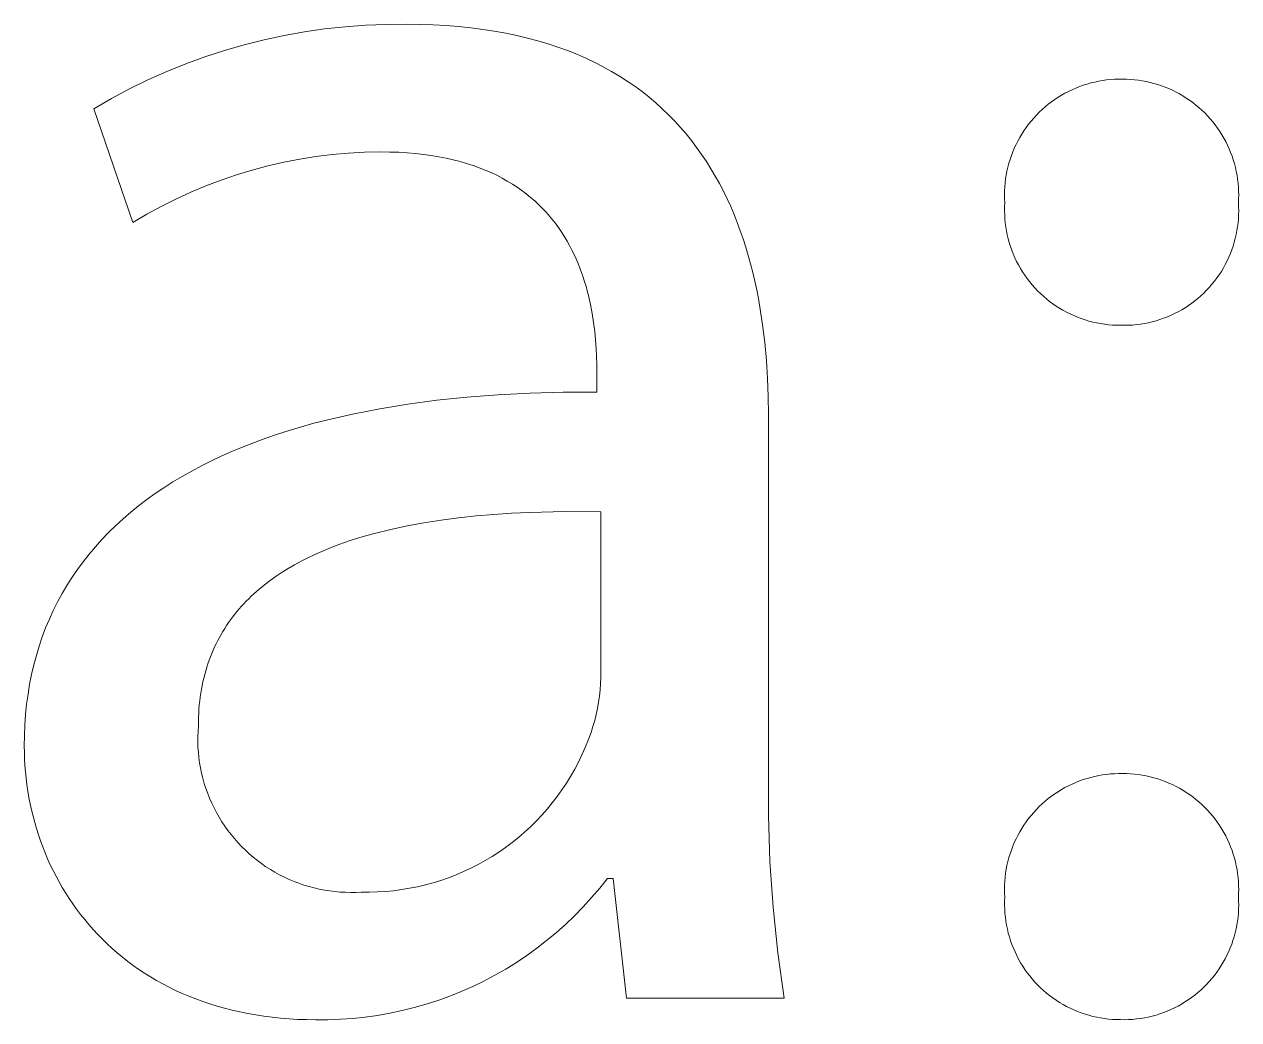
# Model space of a CAD drawing. Header units: millimetres. Extents: x 1102 to 5170, y 19 to 2862.
# Drawn here: x 4912.49 to 4937.63, y 305.07 to 325.67 of the extents above; entities that cross this region are included whole.
import ezdxf

# ---------------------------------------------------------------- set-up
doc = ezdxf.new("R2010")
doc.units = ezdxf.units.MM
doc.header["$MEASUREMENT"] = 0
doc.layers.add('Domyślny', color=7, linetype='Continuous', true_color=0x000000)

msp = doc.modelspace()

# ---------------------------------------------------------------- linework, layer by layer
at = {"layer": 'Domyślny', "color": 18, "lineweight": 15, "true_color": 0x000000}
for p, q in [((4918.287, 325.518), (4918.707, 325.578)), ((4918.707, 325.578), (4919.129, 325.624)), ((4919.129, 325.624), (4919.552, 325.655)), ((4919.552, 325.655), (4919.977, 325.672)), ((4919.977, 325.672), (4920.401, 325.674)), ((4920.401, 325.674), (4920.68, 325.671)), ((4920.68, 325.671), (4920.953, 325.662)), ((4920.953, 325.662), (4921.219, 325.647)), ((4921.219, 325.647), (4921.479, 325.627)), ((4921.479, 325.627), (4921.732, 325.601)), ((4921.732, 325.601), (4921.979, 325.569)), ((4921.979, 325.569), (4922.219, 325.532)), ((4917.042, 325.25), (4917.454, 325.354)), ((4917.454, 325.354), (4917.869, 325.443)), ((4917.869, 325.443), (4918.287, 325.518)), ((4922.219, 325.532), (4922.454, 325.49)), ((4922.454, 325.49), (4922.682, 325.442)), ((4922.682, 325.442), (4922.904, 325.389)), ((4922.904, 325.389), (4923.121, 325.332)), ((4923.121, 325.332), (4923.331, 325.269)), ((4916.23, 325.001), (4916.634, 325.133)), ((4916.634, 325.133), (4917.042, 325.25)), ((4923.331, 325.269), (4923.536, 325.201)), ((4923.536, 325.201), (4923.734, 325.129)), ((4923.734, 325.129), (4923.927, 325.052)), ((4923.927, 325.052), (4924.115, 324.97)), ((4915.438, 324.696), (4915.832, 324.855)), ((4915.832, 324.855), (4916.23, 325.001)), ((4924.115, 324.97), (4924.297, 324.884)), ((4924.297, 324.884), (4924.473, 324.794)), ((4924.473, 324.794), (4924.644, 324.7)), ((4915.05, 324.523), (4915.438, 324.696)), ((4924.644, 324.7), (4924.81, 324.601)), ((4924.81, 324.601), (4924.97, 324.498)), ((4934.893, 324.521), (4934.976, 324.529)), ((4934.976, 324.529), (4935.058, 324.535)), ((4935.058, 324.535), (4935.141, 324.538)), ((4935.141, 324.538), (4935.224, 324.537)), ((4935.224, 324.537), (4935.306, 324.536)), ((4935.306, 324.536), (4935.388, 324.532)), ((4935.388, 324.532), (4935.47, 324.526)), ((4914.294, 324.138), (4914.669, 324.337)), ((4914.669, 324.337), (4915.05, 324.523)), ((4924.97, 324.498), (4925.125, 324.391)), ((4925.125, 324.391), (4925.276, 324.28)), ((4925.276, 324.28), (4925.421, 324.166)), ((4934.03, 324.246), (4934.103, 324.285)), ((4934.103, 324.285), (4934.178, 324.32)), ((4934.178, 324.32), (4934.254, 324.354)), ((4934.254, 324.354), (4934.331, 324.384)), ((4934.331, 324.384), (4934.409, 324.412)), ((4934.409, 324.412), (4934.488, 324.437)), ((4934.488, 324.437), (4934.568, 324.46)), ((4934.568, 324.46), (4934.648, 324.479)), ((4934.648, 324.479), (4934.729, 324.496)), ((4934.729, 324.496), (4934.811, 324.51)), ((4934.811, 324.51), (4934.893, 324.521)), ((4935.47, 324.526), (4935.551, 324.516)), ((4935.551, 324.516), (4935.632, 324.504)), ((4935.632, 324.504), (4935.713, 324.489)), ((4935.713, 324.489), (4935.793, 324.471)), ((4935.793, 324.471), (4935.872, 324.45)), ((4935.872, 324.45), (4935.951, 324.427)), ((4935.951, 324.427), (4936.029, 324.401)), ((4936.029, 324.401), (4936.105, 324.373)), ((4936.105, 324.373), (4936.181, 324.342)), ((4936.181, 324.342), (4936.256, 324.308)), ((4936.256, 324.308), (4936.33, 324.271)), ((4913.926, 323.926), (4914.294, 324.138)), ((4925.421, 324.166), (4925.561, 324.048)), ((4925.561, 324.048), (4925.696, 323.926)), ((4933.685, 324.018), (4933.751, 324.068)), ((4933.751, 324.068), (4933.818, 324.116)), ((4933.818, 324.116), (4933.887, 324.162)), ((4933.887, 324.162), (4933.958, 324.205)), ((4933.958, 324.205), (4934.03, 324.246)), ((4936.33, 324.271), (4936.402, 324.233)), ((4936.402, 324.233), (4936.473, 324.191)), ((4936.473, 324.191), (4936.542, 324.148)), ((4936.542, 324.148), (4936.61, 324.102)), ((4936.61, 324.102), (4936.676, 324.053)), ((4936.676, 324.053), (4936.741, 324.003)), ((4914.739, 321.569), (4913.926, 323.926)), ((4925.696, 323.926), (4925.826, 323.801)), ((4925.826, 323.801), (4925.952, 323.672)), ((4933.384, 323.733), (4933.441, 323.794)), ((4933.441, 323.794), (4933.499, 323.853)), ((4933.499, 323.853), (4933.559, 323.91)), ((4933.559, 323.91), (4933.621, 323.965)), ((4933.621, 323.965), (4933.685, 324.018)), ((4936.741, 324.003), (4936.804, 323.95)), ((4936.804, 323.95), (4936.865, 323.895)), ((4936.865, 323.895), (4936.924, 323.838)), ((4936.924, 323.838), (4936.981, 323.78)), ((4936.981, 323.78), (4937.036, 323.719)), ((4925.952, 323.672), (4926.072, 323.54)), ((4926.072, 323.54), (4926.189, 323.405)), ((4933.182, 323.471), (4933.229, 323.539)), ((4933.229, 323.539), (4933.279, 323.606)), ((4933.279, 323.606), (4933.331, 323.671)), ((4933.331, 323.671), (4933.384, 323.733)), ((4937.036, 323.719), (4937.089, 323.656)), ((4937.089, 323.656), (4937.139, 323.592)), ((4937.139, 323.592), (4937.188, 323.526)), ((4937.188, 323.526), (4937.234, 323.458)), ((4926.189, 323.405), (4926.3, 323.267)), ((4933.055, 323.258), (4933.095, 323.33)), ((4933.095, 323.33), (4933.137, 323.402)), ((4933.137, 323.402), (4933.182, 323.471)), ((4937.234, 323.458), (4937.278, 323.389)), ((4937.278, 323.389), (4937.319, 323.318)), ((4937.319, 323.318), (4937.358, 323.246)), ((4919.535, 323.025), (4919.198, 323.007)), ((4919.873, 323.032), (4919.535, 323.025)), ((4920.059, 323.03), (4919.873, 323.032)), ((4920.24, 323.024), (4920.059, 323.03)), ((4920.415, 323.013), (4920.24, 323.024)), ((4926.3, 323.267), (4926.407, 323.125)), ((4926.407, 323.125), (4926.51, 322.981)), ((4932.922, 322.955), (4932.951, 323.032)), ((4932.951, 323.032), (4932.983, 323.108)), ((4932.983, 323.108), (4933.018, 323.184)), ((4933.018, 323.184), (4933.055, 323.258)), ((4937.358, 323.246), (4937.395, 323.172)), ((4937.395, 323.172), (4937.429, 323.098)), ((4937.429, 323.098), (4937.46, 323.022)), ((4937.46, 323.022), (4937.489, 322.945)), ((4917.86, 322.818), (4917.531, 322.742)), ((4918.192, 322.882), (4917.86, 322.818)), ((4918.526, 322.935), (4918.192, 322.882)), ((4918.861, 322.977), (4918.526, 322.935)), ((4919.198, 323.007), (4918.861, 322.977)), ((4920.586, 322.999), (4920.415, 323.013)), ((4920.752, 322.98), (4920.586, 322.999)), ((4920.913, 322.958), (4920.752, 322.98)), ((4921.069, 322.932), (4920.913, 322.958)), ((4921.22, 322.903), (4921.069, 322.932)), ((4921.367, 322.87), (4921.22, 322.903)), ((4921.509, 322.833), (4921.367, 322.87)), ((4921.646, 322.793), (4921.509, 322.833)), ((4921.779, 322.75), (4921.646, 322.793)), ((4926.51, 322.981), (4926.609, 322.834)), ((4926.609, 322.834), (4926.703, 322.685)), ((4932.85, 322.717), (4932.871, 322.797)), ((4932.871, 322.797), (4932.895, 322.876)), ((4932.895, 322.876), (4932.922, 322.955)), ((4937.489, 322.945), (4937.515, 322.867)), ((4937.515, 322.867), (4937.539, 322.789)), ((4937.539, 322.789), (4937.559, 322.709)), ((4916.881, 322.557), (4916.562, 322.448)), ((4917.205, 322.655), (4916.881, 322.557)), ((4917.531, 322.742), (4917.205, 322.655)), ((4921.908, 322.704), (4921.779, 322.75)), ((4922.032, 322.655), (4921.908, 322.704)), ((4922.153, 322.603), (4922.032, 322.655)), ((4922.269, 322.548), (4922.153, 322.603)), ((4922.381, 322.49), (4922.269, 322.548)), ((4926.703, 322.685), (4926.793, 322.532)), ((4926.793, 322.532), (4926.878, 322.377)), ((4932.803, 322.473), (4932.816, 322.555)), ((4932.816, 322.555), (4932.831, 322.636)), ((4932.831, 322.636), (4932.85, 322.717)), ((4937.559, 322.709), (4937.578, 322.629)), ((4937.578, 322.629), (4937.593, 322.549)), ((4937.593, 322.549), (4937.605, 322.468)), ((4916.246, 322.328), (4915.934, 322.197)), ((4916.562, 322.448), (4916.246, 322.328)), ((4922.488, 322.43), (4922.381, 322.49)), ((4922.592, 322.367), (4922.488, 322.43)), ((4922.692, 322.301), (4922.592, 322.367)), ((4922.789, 322.234), (4922.692, 322.301)), ((4926.878, 322.377), (4926.96, 322.22)), ((4932.781, 322.225), (4932.786, 322.308)), ((4932.786, 322.308), (4932.793, 322.391)), ((4932.793, 322.391), (4932.803, 322.473)), ((4937.605, 322.468), (4937.615, 322.386)), ((4937.615, 322.386), (4937.622, 322.305)), ((4937.622, 322.305), (4937.626, 322.223)), ((4915.627, 322.056), (4915.326, 321.904)), ((4915.934, 322.197), (4915.627, 322.056)), ((4922.881, 322.163), (4922.789, 322.234)), ((4922.97, 322.091), (4922.881, 322.163)), ((4923.055, 322.017), (4922.97, 322.091)), ((4923.137, 321.941), (4923.055, 322.017)), ((4926.96, 322.22), (4927.038, 322.061)), ((4927.038, 322.061), (4927.112, 321.899)), ((4932.78, 322.143), (4932.781, 322.225)), ((4932.781, 322.06), (4932.78, 322.143)), ((4932.786, 321.977), (4932.781, 322.06)), ((4937.626, 322.059), (4937.622, 321.977)), ((4937.626, 322.223), (4937.627, 322.141)), ((4937.627, 322.141), (4937.626, 322.059)), ((4915.326, 321.904), (4915.029, 321.741)), ((4923.215, 321.863), (4923.137, 321.941)), ((4923.29, 321.783), (4923.215, 321.863)), ((4923.362, 321.702), (4923.29, 321.783)), ((4927.112, 321.899), (4927.182, 321.735)), ((4932.781, 321.811), (4932.782, 321.894)), ((4932.783, 321.727), (4932.781, 321.811)), ((4932.782, 321.894), (4932.786, 321.977)), ((4937.622, 321.977), (4937.626, 321.895)), ((4937.626, 321.895), (4937.627, 321.812)), ((4937.627, 321.812), (4937.626, 321.73)), ((4915.029, 321.741), (4914.739, 321.569)), ((4923.43, 321.619), (4923.362, 321.702)), ((4923.496, 321.534), (4923.43, 321.619)), ((4923.558, 321.448), (4923.496, 321.534)), ((4927.182, 321.735), (4927.248, 321.569)), ((4927.248, 321.569), (4927.31, 321.401)), ((4932.788, 321.644), (4932.783, 321.727)), ((4932.796, 321.561), (4932.788, 321.644)), ((4932.807, 321.479), (4932.796, 321.561)), ((4937.614, 321.565), (4937.604, 321.483)), ((4937.621, 321.647), (4937.614, 321.565)), ((4937.626, 321.73), (4937.621, 321.647)), ((4923.617, 321.361), (4923.558, 321.448)), ((4923.673, 321.273), (4923.617, 321.361)), ((4923.726, 321.183), (4923.673, 321.273)), ((4927.31, 321.401), (4927.369, 321.231)), ((4932.821, 321.397), (4932.807, 321.479)), ((4932.837, 321.315), (4932.821, 321.397)), ((4932.856, 321.234), (4932.837, 321.315)), ((4937.575, 321.321), (4937.557, 321.24)), ((4937.591, 321.402), (4937.575, 321.321)), ((4937.604, 321.483), (4937.591, 321.402)), ((4923.777, 321.093), (4923.726, 321.183)), ((4923.824, 321.001), (4923.777, 321.093)), ((4927.369, 321.231), (4927.424, 321.06)), ((4927.424, 321.06), (4927.476, 320.887)), ((4932.879, 321.154), (4932.856, 321.234)), ((4932.904, 321.075), (4932.879, 321.154)), ((4932.931, 320.996), (4932.904, 321.075)), ((4937.511, 321.082), (4937.484, 321.004)), ((4937.535, 321.161), (4937.511, 321.082)), ((4937.557, 321.24), (4937.535, 321.161)), ((4923.87, 320.909), (4923.824, 321.001)), ((4923.912, 320.816), (4923.87, 320.909)), ((4923.952, 320.723), (4923.912, 320.816)), ((4927.476, 320.887), (4927.525, 320.712)), ((4932.962, 320.919), (4932.931, 320.996)), ((4932.995, 320.842), (4932.962, 320.919)), ((4933.031, 320.767), (4932.995, 320.842)), ((4933.069, 320.693), (4933.031, 320.767)), ((4937.388, 320.776), (4937.35, 320.702)), ((4937.423, 320.851), (4937.388, 320.776)), ((4937.455, 320.927), (4937.423, 320.851)), ((4937.484, 321.004), (4937.455, 320.927)), ((4923.99, 320.629), (4923.952, 320.723)), ((4924.025, 320.535), (4923.99, 320.629)), ((4924.058, 320.44), (4924.025, 320.535)), ((4927.525, 320.712), (4927.57, 320.536)), ((4927.57, 320.536), (4927.611, 320.359)), ((4933.11, 320.621), (4933.069, 320.693)), ((4933.153, 320.55), (4933.11, 320.621)), ((4933.199, 320.481), (4933.153, 320.55)), ((4937.268, 320.559), (4937.223, 320.49)), ((4937.31, 320.63), (4937.268, 320.559)), ((4937.35, 320.702), (4937.31, 320.63)), ((4924.088, 320.345), (4924.058, 320.44)), ((4924.117, 320.251), (4924.088, 320.345)), ((4927.611, 320.359), (4927.65, 320.18)), ((4933.247, 320.413), (4933.199, 320.481)), ((4933.298, 320.347), (4933.247, 320.413)), ((4933.351, 320.282), (4933.298, 320.347)), ((4933.406, 320.22), (4933.351, 320.282)), ((4937.074, 320.292), (4937.02, 320.23)), ((4937.126, 320.357), (4937.074, 320.292)), ((4937.176, 320.423), (4937.126, 320.357)), ((4937.223, 320.49), (4937.176, 320.423)), ((4924.143, 320.156), (4924.117, 320.251)), ((4924.168, 320.061), (4924.143, 320.156)), ((4924.19, 319.966), (4924.168, 320.061)), ((4927.65, 320.18), (4927.685, 320)), ((4933.463, 320.16), (4933.406, 320.22)), ((4933.522, 320.101), (4933.463, 320.16)), ((4933.584, 320.045), (4933.522, 320.101)), ((4933.647, 319.991), (4933.584, 320.045)), ((4936.846, 320.055), (4936.784, 320.001)), ((4936.906, 320.111), (4936.846, 320.055)), ((4936.964, 320.17), (4936.906, 320.111)), ((4937.02, 320.23), (4936.964, 320.17)), ((4924.211, 319.872), (4924.19, 319.966)), ((4924.246, 319.684), (4924.211, 319.872)), ((4927.685, 320), (4927.718, 319.819)), ((4927.718, 319.819), (4927.773, 319.454)), ((4933.712, 319.939), (4933.647, 319.991)), ((4933.779, 319.889), (4933.712, 319.939)), ((4933.847, 319.842), (4933.779, 319.889)), ((4933.917, 319.797), (4933.847, 319.842)), ((4933.989, 319.755), (4933.917, 319.797)), ((4934.062, 319.715), (4933.989, 319.755)), ((4936.447, 319.763), (4936.375, 319.723)), ((4936.517, 319.806), (4936.447, 319.763)), ((4936.586, 319.851), (4936.517, 319.806)), ((4936.654, 319.899), (4936.586, 319.851)), ((4936.72, 319.949), (4936.654, 319.899)), ((4936.784, 320.001), (4936.72, 319.949)), ((4924.275, 319.499), (4924.246, 319.684)), ((4934.136, 319.678), (4934.062, 319.715)), ((4934.212, 319.643), (4934.136, 319.678)), ((4934.289, 319.611), (4934.212, 319.643)), ((4934.367, 319.582), (4934.289, 319.611)), ((4934.446, 319.555), (4934.367, 319.582)), ((4934.526, 319.532), (4934.446, 319.555)), ((4934.606, 319.511), (4934.526, 319.532)), ((4934.687, 319.492), (4934.606, 319.511)), ((4935.837, 319.515), (4935.757, 319.496)), ((4935.917, 319.537), (4935.837, 319.515)), ((4935.996, 319.561), (4935.917, 319.537)), ((4936.074, 319.588), (4935.996, 319.561)), ((4936.151, 319.618), (4936.074, 319.588)), ((4936.227, 319.651), (4936.151, 319.618)), ((4936.301, 319.686), (4936.227, 319.651)), ((4936.375, 319.723), (4936.301, 319.686)), ((4924.299, 319.317), (4924.275, 319.499)), ((4924.316, 319.139), (4924.299, 319.317)), ((4927.773, 319.454), (4927.818, 319.087)), ((4934.769, 319.477), (4934.687, 319.492)), ((4934.851, 319.465), (4934.769, 319.477)), ((4934.934, 319.455), (4934.851, 319.465)), ((4935.017, 319.448), (4934.934, 319.455)), ((4935.1, 319.445), (4935.017, 319.448)), ((4935.183, 319.444), (4935.1, 319.445)), ((4935.266, 319.443), (4935.183, 319.444)), ((4935.348, 319.444), (4935.266, 319.443)), ((4935.431, 319.449), (4935.348, 319.444)), ((4935.513, 319.457), (4935.431, 319.449)), ((4935.595, 319.467), (4935.513, 319.457)), ((4935.676, 319.48), (4935.595, 319.467)), ((4935.757, 319.496), (4935.676, 319.48)), ((4924.329, 318.965), (4924.316, 319.139)), ((4927.818, 319.087), (4927.851, 318.716)), ((4924.337, 318.797), (4924.329, 318.965)), ((4924.342, 318.635), (4924.337, 318.797)), ((4924.343, 318.481), (4924.342, 318.635)), ((4927.851, 318.716), (4927.875, 318.345)), ((4924.343, 318.061), (4924.343, 318.481)), ((4927.875, 318.345), (4927.888, 317.972)), ((4921.652, 317.956), (4922.295, 318.006)), ((4922.295, 318.006), (4922.958, 318.039)), ((4922.958, 318.039), (4923.641, 318.058)), ((4923.641, 318.058), (4924.343, 318.061)), ((4919.846, 317.717), (4920.427, 317.812)), ((4920.427, 317.812), (4921.029, 317.892)), ((4921.029, 317.892), (4921.652, 317.956)), ((4927.888, 317.972), (4927.892, 317.6)), ((4918.745, 317.482), (4919.285, 317.607)), ((4919.285, 317.607), (4919.846, 317.717)), ((4927.892, 317.6), (4927.892, 310.244)), ((4917.729, 317.188), (4917.975, 317.267)), ((4917.975, 317.267), (4918.226, 317.343)), ((4918.226, 317.343), (4918.483, 317.414)), ((4918.483, 317.414), (4918.745, 317.482)), ((4917.023, 316.929), (4917.253, 317.019)), ((4917.253, 317.019), (4917.488, 317.106)), ((4917.488, 317.106), (4917.729, 317.188)), ((4916.366, 316.638), (4916.58, 316.739)), ((4916.58, 316.739), (4916.799, 316.836)), ((4916.799, 316.836), (4917.023, 316.929)), ((4915.955, 316.426), (4916.158, 316.534)), ((4916.158, 316.534), (4916.366, 316.638)), ((4915.567, 316.2), (4915.758, 316.315)), ((4915.758, 316.315), (4915.955, 316.426)), ((4915.2, 315.959), (4915.381, 316.081)), ((4915.381, 316.081), (4915.567, 316.2)), ((4914.856, 315.705), (4915.025, 315.834)), ((4915.025, 315.834), (4915.2, 315.959)), ((4914.535, 315.437), (4914.693, 315.572)), ((4914.693, 315.572), (4914.856, 315.705)), ((4921.84, 315.498), (4921.477, 315.459)), ((4922.207, 315.529), (4921.84, 315.498)), ((4922.576, 315.553), (4922.207, 315.529)), ((4922.946, 315.571), (4922.576, 315.553)), ((4923.688, 315.587), (4922.946, 315.571)), ((4924.424, 315.582), (4923.688, 315.587)), ((4924.424, 312.154), (4924.424, 315.582)), ((4914.236, 315.155), (4914.383, 315.297)), ((4914.383, 315.297), (4914.535, 315.437)), ((4920.415, 315.293), (4920.074, 315.219)), ((4920.763, 315.357), (4920.415, 315.293)), ((4921.118, 315.412), (4920.763, 315.357)), ((4921.477, 315.459), (4921.118, 315.412)), ((4913.961, 314.859), (4914.096, 315.008)), ((4914.096, 315.008), (4914.236, 315.155)), ((4919.257, 314.993), (4919.1, 314.939)), ((4919.416, 315.043), (4919.257, 314.993)), ((4919.577, 315.091), (4919.416, 315.043)), ((4919.74, 315.136), (4919.577, 315.091)), ((4920.074, 315.219), (4919.74, 315.136)), ((4913.832, 314.706), (4913.961, 314.859)), ((4918.648, 314.763), (4918.503, 314.699)), ((4918.796, 314.825), (4918.648, 314.763)), ((4918.947, 314.883), (4918.796, 314.825)), ((4919.1, 314.939), (4918.947, 314.883)), ((4913.591, 314.39), (4913.708, 314.549)), ((4913.708, 314.549), (4913.832, 314.706)), ((4918.086, 314.487), (4917.954, 314.41)), ((4918.222, 314.561), (4918.086, 314.487)), ((4918.361, 314.631), (4918.222, 314.561)), ((4918.503, 314.699), (4918.361, 314.631)), ((4913.373, 314.06), (4913.479, 314.227)), ((4913.479, 314.227), (4913.591, 314.39)), ((4917.701, 314.248), (4917.579, 314.161)), ((4917.826, 314.331), (4917.701, 314.248)), ((4917.954, 314.41), (4917.826, 314.331)), ((4913.273, 313.891), (4913.373, 314.06)), ((4917.349, 313.979), (4917.294, 313.931)), ((4917.405, 314.026), (4917.349, 313.979)), ((4917.462, 314.072), (4917.405, 314.026)), ((4917.579, 314.161), (4917.462, 314.072)), ((4913.179, 313.717), (4913.273, 313.891)), ((4917.084, 313.731), (4917.034, 313.679)), ((4917.135, 313.782), (4917.084, 313.731)), ((4917.187, 313.833), (4917.135, 313.782)), ((4917.24, 313.882), (4917.187, 313.833)), ((4917.294, 313.931), (4917.24, 313.882)), ((4913.009, 313.361), (4913.091, 313.541)), ((4913.091, 313.541), (4913.179, 313.717)), ((4916.892, 313.517), (4916.846, 313.461)), ((4916.938, 313.572), (4916.892, 313.517)), ((4916.986, 313.626), (4916.938, 313.572)), ((4917.034, 313.679), (4916.986, 313.626)), ((4912.932, 313.178), (4913.009, 313.361)), ((4916.677, 313.229), (4916.638, 313.168)), ((4916.718, 313.288), (4916.677, 313.229)), ((4916.759, 313.347), (4916.718, 313.288)), ((4916.802, 313.405), (4916.759, 313.347)), ((4916.846, 313.461), (4916.802, 313.405)), ((4912.798, 312.803), (4912.862, 312.992)), ((4912.862, 312.992), (4912.932, 313.178)), ((4916.528, 312.981), (4916.494, 312.917)), ((4916.563, 313.044), (4916.528, 312.981)), ((4916.6, 313.107), (4916.563, 313.044)), ((4916.638, 313.168), (4916.6, 313.107)), ((4912.74, 312.61), (4912.798, 312.803)), ((4916.399, 312.718), (4916.37, 312.649)), ((4916.429, 312.785), (4916.399, 312.718)), ((4916.461, 312.851), (4916.429, 312.785)), ((4916.494, 312.917), (4916.461, 312.851)), ((4912.687, 312.414), (4912.74, 312.61)), ((4916.316, 312.51), (4916.291, 312.438)), ((4916.342, 312.58), (4916.316, 312.51)), ((4916.37, 312.649), (4916.342, 312.58)), ((4912.601, 312.013), (4912.641, 312.215)), ((4912.641, 312.215), (4912.687, 312.414)), ((4916.225, 312.218), (4916.206, 312.142)), ((4916.246, 312.292), (4916.225, 312.218)), ((4916.268, 312.366), (4916.246, 312.292)), ((4916.291, 312.438), (4916.268, 312.366)), ((4912.567, 311.807), (4912.601, 312.013)), ((4916.172, 311.988), (4916.157, 311.91)), ((4916.188, 312.066), (4916.172, 311.988)), ((4916.206, 312.142), (4916.188, 312.066)), ((4924.41, 311.897), (4924.42, 312.025)), ((4924.42, 312.025), (4924.424, 312.154)), ((4912.539, 311.598), (4912.567, 311.807)), ((4916.132, 311.749), (4916.122, 311.667)), ((4916.144, 311.83), (4916.132, 311.749)), ((4916.157, 311.91), (4916.144, 311.83)), ((4924.378, 311.641), (4924.396, 311.769)), ((4924.396, 311.769), (4924.41, 311.897)), ((4912.518, 311.386), (4912.539, 311.598)), ((4916.106, 311.5), (4916.1, 311.414)), ((4916.113, 311.584), (4916.106, 311.5)), ((4916.122, 311.667), (4916.113, 311.584)), ((4924.328, 311.388), (4924.355, 311.514)), ((4924.355, 311.514), (4924.378, 311.641)), ((4912.502, 311.171), (4912.518, 311.386)), ((4916.094, 311.24), (4916.093, 311.152)), ((4916.096, 311.328), (4916.094, 311.24)), ((4916.1, 311.414), (4916.096, 311.328)), ((4924.261, 311.139), (4924.297, 311.263)), ((4924.297, 311.263), (4924.328, 311.388)), ((4912.49, 310.732), (4912.493, 310.953)), ((4912.493, 310.953), (4912.502, 311.171)), ((4916.086, 311.043), (4916.082, 310.933)), ((4916.093, 311.152), (4916.086, 311.043)), ((4924.164, 310.859), (4924.221, 311.016)), ((4924.221, 311.016), (4924.261, 311.139)), ((4912.491, 310.598), (4912.49, 310.732)), ((4916.082, 310.933), (4916.082, 310.824)), ((4916.082, 310.824), (4916.085, 310.714)), ((4916.085, 310.714), (4916.093, 310.605)), ((4924.034, 310.551), (4924.102, 310.704)), ((4924.102, 310.704), (4924.164, 310.859)), ((4912.496, 310.465), (4912.491, 310.598)), ((4912.503, 310.332), (4912.496, 310.465)), ((4916.093, 310.605), (4916.104, 310.496)), ((4916.104, 310.496), (4916.119, 310.388)), ((4923.961, 310.4), (4924.034, 310.551)), ((4912.514, 310.199), (4912.503, 310.332)), ((4912.527, 310.067), (4912.514, 310.199)), ((4916.119, 310.388), (4916.138, 310.28)), ((4916.138, 310.28), (4916.16, 310.173)), ((4923.799, 310.107), (4923.883, 310.252)), ((4923.883, 310.252), (4923.961, 310.4)), ((4927.892, 310.244), (4927.893, 309.295)), ((4912.544, 309.935), (4912.527, 310.067)), ((4916.16, 310.173), (4916.186, 310.067)), ((4916.186, 310.067), (4916.216, 309.962)), ((4916.216, 309.962), (4916.25, 309.857)), ((4923.619, 309.825), (4923.711, 309.964)), ((4923.711, 309.964), (4923.799, 310.107)), ((4934.178, 309.947), (4934.254, 309.981)), ((4934.254, 309.981), (4934.331, 310.011)), ((4934.331, 310.011), (4934.409, 310.039)), ((4934.409, 310.039), (4934.488, 310.064)), ((4934.488, 310.064), (4934.568, 310.086)), ((4934.568, 310.086), (4934.648, 310.106)), ((4934.648, 310.106), (4934.729, 310.123)), ((4934.729, 310.123), (4934.811, 310.137)), ((4934.811, 310.137), (4934.893, 310.148)), ((4934.893, 310.148), (4934.976, 310.156)), ((4934.976, 310.156), (4935.058, 310.162)), ((4935.058, 310.162), (4935.141, 310.164)), ((4935.141, 310.164), (4935.224, 310.164)), ((4935.224, 310.164), (4935.306, 310.163)), ((4935.306, 310.163), (4935.388, 310.159)), ((4935.388, 310.159), (4935.47, 310.152)), ((4935.47, 310.152), (4935.551, 310.143)), ((4935.551, 310.143), (4935.632, 310.131)), ((4935.632, 310.131), (4935.713, 310.116)), ((4935.713, 310.116), (4935.793, 310.098)), ((4935.793, 310.098), (4935.872, 310.077)), ((4935.872, 310.077), (4935.951, 310.054)), ((4935.951, 310.054), (4936.029, 310.028)), ((4936.029, 310.028), (4936.105, 310)), ((4936.105, 310), (4936.181, 309.968)), ((4936.181, 309.968), (4936.256, 309.935)), ((4912.563, 309.803), (4912.544, 309.935)), ((4912.585, 309.672), (4912.563, 309.803)), ((4916.25, 309.857), (4916.287, 309.754)), ((4916.287, 309.754), (4916.327, 309.653)), ((4923.521, 309.689), (4923.619, 309.825)), ((4933.751, 309.695), (4933.818, 309.743)), ((4933.818, 309.743), (4933.887, 309.789)), ((4933.887, 309.789), (4933.958, 309.832)), ((4933.958, 309.832), (4934.03, 309.873)), ((4934.03, 309.873), (4934.103, 309.912)), ((4934.103, 309.912), (4934.178, 309.947)), ((4936.256, 309.935), (4936.33, 309.898)), ((4936.33, 309.898), (4936.402, 309.86)), ((4936.402, 309.86), (4936.473, 309.818)), ((4936.473, 309.818), (4936.542, 309.775)), ((4936.542, 309.775), (4936.61, 309.729)), ((4936.61, 309.729), (4936.676, 309.68)), ((4912.611, 309.541), (4912.585, 309.672)), ((4912.639, 309.411), (4912.611, 309.541)), ((4916.327, 309.653), (4916.371, 309.552)), ((4916.371, 309.552), (4916.418, 309.454)), ((4916.418, 309.454), (4916.469, 309.357)), ((4923.312, 309.427), (4923.419, 309.556)), ((4923.419, 309.556), (4923.521, 309.689)), ((4933.441, 309.421), (4933.499, 309.48)), ((4933.499, 309.48), (4933.559, 309.537)), ((4933.559, 309.537), (4933.621, 309.592)), ((4933.621, 309.592), (4933.685, 309.645)), ((4933.685, 309.645), (4933.751, 309.695)), ((4936.676, 309.68), (4936.741, 309.63)), ((4936.741, 309.63), (4936.804, 309.577)), ((4936.804, 309.577), (4936.865, 309.522)), ((4936.865, 309.522), (4936.924, 309.465)), ((4936.924, 309.465), (4936.981, 309.406)), ((4912.671, 309.282), (4912.639, 309.411)), ((4912.705, 309.153), (4912.671, 309.282)), ((4916.469, 309.357), (4916.523, 309.262)), ((4916.523, 309.262), (4916.58, 309.168)), ((4923.086, 309.18), (4923.201, 309.302)), ((4923.201, 309.302), (4923.312, 309.427)), ((4927.893, 309.295), (4927.925, 308.347)), ((4933.229, 309.166), (4933.279, 309.233)), ((4933.279, 309.233), (4933.331, 309.297)), ((4933.331, 309.297), (4933.384, 309.36)), ((4933.384, 309.36), (4933.441, 309.421)), ((4936.981, 309.406), (4937.036, 309.346)), ((4937.036, 309.346), (4937.089, 309.283)), ((4937.089, 309.283), (4937.139, 309.219)), ((4937.139, 309.219), (4937.188, 309.152)), ((4912.742, 309.025), (4912.705, 309.153)), ((4912.782, 308.898), (4912.742, 309.025)), ((4916.58, 309.168), (4916.641, 309.077)), ((4916.641, 309.077), (4916.705, 308.988)), ((4916.705, 308.988), (4916.771, 308.901)), ((4922.717, 308.84), (4922.844, 308.949)), ((4922.844, 308.949), (4922.967, 309.063)), ((4922.967, 309.063), (4923.086, 309.18)), ((4933.055, 308.885), (4933.095, 308.957)), ((4933.095, 308.957), (4933.137, 309.028)), ((4933.137, 309.028), (4933.182, 309.098)), ((4933.182, 309.098), (4933.229, 309.166)), ((4937.188, 309.152), (4937.234, 309.085)), ((4937.234, 309.085), (4937.278, 309.015)), ((4937.278, 309.015), (4937.319, 308.945)), ((4937.319, 308.945), (4937.358, 308.873)), ((4912.826, 308.772), (4912.782, 308.898)), ((4912.872, 308.647), (4912.826, 308.772)), ((4916.771, 308.901), (4916.841, 308.817)), ((4916.841, 308.817), (4916.913, 308.735)), ((4916.913, 308.735), (4916.988, 308.656)), ((4922.452, 308.635), (4922.586, 308.735)), ((4922.586, 308.735), (4922.717, 308.84)), ((4932.951, 308.659), (4932.983, 308.735)), ((4932.983, 308.735), (4933.018, 308.811)), ((4933.018, 308.811), (4933.055, 308.885)), ((4937.358, 308.873), (4937.395, 308.799)), ((4937.395, 308.799), (4937.429, 308.725)), ((4937.429, 308.725), (4937.46, 308.649)), ((4912.921, 308.523), (4912.872, 308.647)), ((4912.973, 308.4), (4912.921, 308.523)), ((4916.988, 308.656), (4917.066, 308.579)), ((4917.066, 308.579), (4917.147, 308.505)), ((4917.147, 308.505), (4917.23, 308.433)), ((4922.03, 308.363), (4922.174, 308.449)), ((4922.174, 308.449), (4922.315, 308.54)), ((4922.315, 308.54), (4922.452, 308.635)), ((4932.871, 308.424), (4932.895, 308.503)), ((4932.895, 308.503), (4932.922, 308.582)), ((4932.922, 308.582), (4932.951, 308.659)), ((4937.46, 308.649), (4937.489, 308.572)), ((4937.489, 308.572), (4937.515, 308.494)), ((4937.515, 308.494), (4937.539, 308.416)), ((4913.028, 308.278), (4912.973, 308.4)), ((4913.086, 308.158), (4913.028, 308.278)), ((4917.23, 308.433), (4917.315, 308.365)), ((4917.315, 308.365), (4917.403, 308.3)), ((4917.403, 308.3), (4917.493, 308.237)), ((4917.493, 308.237), (4917.585, 308.178)), ((4921.583, 308.135), (4921.735, 308.206)), ((4921.735, 308.206), (4921.884, 308.282)), ((4921.884, 308.282), (4922.03, 308.363)), ((4927.925, 308.347), (4927.991, 307.4)), ((4932.816, 308.182), (4932.831, 308.263)), ((4932.831, 308.263), (4932.85, 308.344)), ((4932.85, 308.344), (4932.871, 308.424)), ((4937.539, 308.416), (4937.559, 308.336)), ((4937.559, 308.336), (4937.578, 308.256)), ((4937.578, 308.256), (4937.593, 308.176)), ((4913.147, 308.039), (4913.086, 308.158)), ((4913.211, 307.921), (4913.147, 308.039)), ((4917.585, 308.178), (4917.679, 308.122)), ((4917.679, 308.122), (4917.775, 308.07)), ((4917.775, 308.07), (4917.873, 308.02)), ((4917.873, 308.02), (4917.972, 307.974)), ((4917.972, 307.974), (4918.073, 307.932)), ((4920.955, 307.905), (4921.115, 307.954)), ((4921.115, 307.954), (4921.273, 308.009)), ((4921.273, 308.009), (4921.429, 308.069)), ((4921.429, 308.069), (4921.583, 308.135)), ((4924.56, 307.995), (4924.4, 307.793)), ((4924.682, 307.995), (4924.56, 307.995)), ((4924.953, 305.516), (4924.682, 307.995)), ((4932.786, 307.935), (4932.793, 308.018)), ((4932.793, 308.018), (4932.803, 308.1)), ((4932.803, 308.1), (4932.816, 308.182)), ((4937.593, 308.176), (4937.605, 308.095)), ((4937.605, 308.095), (4937.615, 308.013)), ((4937.615, 308.013), (4937.622, 307.932)), ((4913.277, 307.805), (4913.211, 307.921)), ((4913.347, 307.69), (4913.277, 307.805)), ((4913.42, 307.577), (4913.347, 307.69)), ((4918.073, 307.932), (4918.175, 307.893)), ((4918.175, 307.893), (4918.279, 307.857)), ((4918.279, 307.857), (4918.384, 307.826)), ((4918.384, 307.826), (4918.489, 307.797)), ((4918.489, 307.797), (4918.596, 307.773)), ((4918.596, 307.773), (4918.703, 307.752)), ((4918.703, 307.752), (4918.811, 307.735)), ((4918.811, 307.735), (4918.92, 307.721)), ((4918.92, 307.721), (4919.029, 307.712)), ((4919.029, 307.712), (4919.138, 307.706)), ((4919.138, 307.706), (4919.248, 307.704)), ((4919.248, 307.704), (4919.357, 307.705)), ((4919.357, 307.705), (4919.466, 307.711)), ((4919.466, 307.711), (4919.634, 307.71)), ((4919.634, 307.71), (4919.801, 307.714)), ((4919.801, 307.714), (4919.968, 307.724)), ((4919.968, 307.724), (4920.135, 307.74)), ((4920.135, 307.74), (4920.301, 307.762)), ((4920.301, 307.762), (4920.466, 307.789)), ((4920.466, 307.789), (4920.63, 307.822)), ((4920.63, 307.822), (4920.793, 307.861)), ((4920.793, 307.861), (4920.955, 307.905)), ((4924.4, 307.793), (4924.233, 307.596)), ((4932.78, 307.769), (4932.781, 307.852)), ((4932.781, 307.687), (4932.78, 307.769)), ((4932.781, 307.852), (4932.786, 307.935)), ((4932.786, 307.604), (4932.781, 307.687)), ((4937.622, 307.932), (4937.626, 307.85)), ((4937.626, 307.686), (4937.622, 307.604)), ((4937.626, 307.85), (4937.627, 307.768)), ((4937.627, 307.768), (4937.626, 307.686)), ((4913.495, 307.465), (4913.42, 307.577)), ((4913.574, 307.355), (4913.495, 307.465)), ((4924.233, 307.596), (4924.059, 307.406)), ((4932.782, 307.521), (4932.786, 307.604)), ((4932.782, 307.438), (4932.782, 307.521)), ((4932.784, 307.355), (4932.782, 307.438)), ((4937.622, 307.604), (4937.626, 307.522)), ((4937.627, 307.439), (4937.625, 307.357)), ((4937.626, 307.522), (4937.627, 307.439)), ((4913.655, 307.247), (4913.574, 307.355)), ((4913.74, 307.141), (4913.655, 307.247)), ((4923.879, 307.221), (4923.693, 307.043)), ((4924.059, 307.406), (4923.879, 307.221)), ((4927.991, 307.4), (4928.088, 306.456)), ((4932.789, 307.272), (4932.784, 307.355)), ((4932.797, 307.189), (4932.789, 307.272)), ((4932.808, 307.106), (4932.797, 307.189)), ((4937.613, 307.192), (4937.603, 307.111)), ((4937.62, 307.274), (4937.613, 307.192)), ((4937.625, 307.357), (4937.62, 307.274)), ((4913.827, 307.037), (4913.74, 307.141)), ((4913.917, 306.934), (4913.827, 307.037)), ((4914.01, 306.834), (4913.917, 306.934)), ((4923.693, 307.043), (4923.5, 306.871)), ((4932.822, 307.024), (4932.808, 307.106)), ((4932.839, 306.943), (4932.822, 307.024)), ((4932.858, 306.862), (4932.839, 306.943)), ((4937.574, 306.948), (4937.555, 306.868)), ((4937.589, 307.029), (4937.574, 306.948)), ((4937.603, 307.111), (4937.589, 307.029)), ((4914.107, 306.735), (4914.01, 306.834)), ((4914.205, 306.639), (4914.107, 306.735)), ((4923.302, 306.706), (4923.098, 306.548)), ((4923.5, 306.871), (4923.302, 306.706)), ((4932.881, 306.782), (4932.858, 306.862)), ((4932.906, 306.703), (4932.881, 306.782)), ((4932.934, 306.624), (4932.906, 306.703)), ((4937.509, 306.71), (4937.482, 306.632)), ((4937.533, 306.788), (4937.509, 306.71)), ((4937.555, 306.868), (4937.533, 306.788)), ((4914.307, 306.545), (4914.205, 306.639)), ((4914.412, 306.454), (4914.307, 306.545)), ((4914.52, 306.364), (4914.412, 306.454)), ((4923.098, 306.548), (4922.889, 306.397)), ((4928.088, 306.456), (4928.218, 305.516)), ((4932.964, 306.547), (4932.934, 306.624)), ((4932.997, 306.471), (4932.964, 306.547)), ((4933.033, 306.396), (4932.997, 306.471)), ((4937.42, 306.479), (4937.385, 306.404)), ((4937.452, 306.555), (4937.42, 306.479)), ((4937.482, 306.632), (4937.452, 306.555)), ((4914.631, 306.277), (4914.52, 306.364)), ((4914.744, 306.193), (4914.631, 306.277)), ((4914.86, 306.111), (4914.744, 306.193)), ((4922.675, 306.254), (4922.455, 306.118)), ((4922.889, 306.397), (4922.675, 306.254)), ((4933.072, 306.322), (4933.033, 306.396)), ((4933.112, 306.25), (4933.072, 306.322)), ((4933.156, 306.179), (4933.112, 306.25)), ((4933.202, 306.11), (4933.156, 306.179)), ((4937.265, 306.188), (4937.22, 306.119)), ((4937.308, 306.259), (4937.265, 306.188)), ((4937.348, 306.331), (4937.308, 306.259)), ((4937.385, 306.404), (4937.348, 306.331)), ((4914.98, 306.031), (4914.86, 306.111)), ((4915.102, 305.955), (4914.98, 306.031)), ((4915.227, 305.881), (4915.102, 305.955)), ((4922.232, 305.99), (4922.003, 305.869)), ((4922.455, 306.118), (4922.232, 305.99)), ((4933.25, 306.042), (4933.202, 306.11)), ((4933.301, 305.976), (4933.25, 306.042)), ((4933.353, 305.912), (4933.301, 305.976)), ((4937.124, 305.986), (4937.072, 305.922)), ((4937.173, 306.052), (4937.124, 305.986)), ((4937.22, 306.119), (4937.173, 306.052)), ((4915.355, 305.81), (4915.227, 305.881)), ((4915.486, 305.741), (4915.355, 305.81)), ((4915.62, 305.676), (4915.486, 305.741)), ((4915.756, 305.613), (4915.62, 305.676)), ((4921.771, 305.757), (4921.535, 305.652)), ((4922.003, 305.869), (4921.771, 305.757)), ((4933.408, 305.849), (4933.353, 305.912)), ((4933.466, 305.789), (4933.408, 305.849)), ((4933.525, 305.731), (4933.466, 305.789)), ((4933.586, 305.674), (4933.525, 305.731)), ((4933.649, 305.62), (4933.586, 305.674)), ((4936.843, 305.684), (4936.781, 305.63)), ((4936.904, 305.741), (4936.843, 305.684)), ((4936.962, 305.799), (4936.904, 305.741)), ((4937.018, 305.859), (4936.962, 305.799)), ((4937.072, 305.922), (4937.018, 305.859)), ((4915.896, 305.554), (4915.756, 305.613)), ((4916.038, 305.498), (4915.896, 305.554)), ((4916.184, 305.445), (4916.038, 305.498)), ((4916.332, 305.395), (4916.184, 305.445)), ((4921.053, 305.469), (4920.808, 305.389)), ((4921.296, 305.556), (4921.053, 305.469)), ((4921.535, 305.652), (4921.296, 305.556)), ((4928.218, 305.516), (4924.953, 305.516)), ((4933.714, 305.568), (4933.649, 305.62)), ((4933.781, 305.519), (4933.714, 305.568)), ((4933.849, 305.471), (4933.781, 305.519)), ((4933.919, 305.427), (4933.849, 305.471)), ((4933.991, 305.384), (4933.919, 305.427)), ((4936.515, 305.436), (4936.445, 305.393)), ((4936.584, 305.481), (4936.515, 305.436)), ((4936.652, 305.528), (4936.584, 305.481)), ((4936.717, 305.578), (4936.652, 305.528)), ((4936.781, 305.63), (4936.717, 305.578)), ((4916.483, 305.348), (4916.332, 305.395)), ((4916.637, 305.305), (4916.483, 305.348)), ((4916.794, 305.265), (4916.637, 305.305)), ((4916.953, 305.229), (4916.794, 305.265)), ((4917.116, 305.196), (4916.953, 305.229)), ((4917.281, 305.167), (4917.116, 305.196)), ((4920.057, 305.203), (4919.803, 305.159)), ((4920.31, 305.257), (4920.057, 305.203)), ((4920.56, 305.319), (4920.31, 305.257)), ((4920.808, 305.389), (4920.56, 305.319)), ((4934.064, 305.344), (4933.991, 305.384)), ((4934.138, 305.307), (4934.064, 305.344)), ((4934.214, 305.272), (4934.138, 305.307)), ((4934.29, 305.24), (4934.214, 305.272)), ((4934.368, 305.211), (4934.29, 305.24)), ((4934.447, 305.184), (4934.368, 305.211)), ((4934.526, 305.16), (4934.447, 305.184)), ((4935.995, 305.19), (4935.916, 305.166)), ((4936.073, 305.217), (4935.995, 305.19)), ((4936.149, 305.247), (4936.073, 305.217)), ((4936.225, 305.28), (4936.149, 305.247)), ((4936.3, 305.315), (4936.225, 305.28)), ((4936.373, 305.353), (4936.3, 305.315)), ((4936.445, 305.393), (4936.373, 305.353)), ((4917.449, 305.141), (4917.281, 305.167)), ((4917.62, 305.12), (4917.449, 305.141)), ((4917.794, 305.102), (4917.62, 305.12)), ((4917.971, 305.088), (4917.794, 305.102)), ((4918.15, 305.077), (4917.971, 305.088)), ((4918.333, 305.071), (4918.15, 305.077)), ((4918.518, 305.069), (4918.333, 305.071)), ((4918.776, 305.069), (4918.518, 305.069)), ((4919.034, 305.078), (4918.776, 305.069)), ((4919.291, 305.096), (4919.034, 305.078)), ((4919.548, 305.123), (4919.291, 305.096)), ((4919.803, 305.159), (4919.548, 305.123)), ((4934.607, 305.139), (4934.526, 305.16)), ((4934.688, 305.121), (4934.607, 305.139)), ((4934.77, 305.105), (4934.688, 305.121)), ((4934.852, 305.093), (4934.77, 305.105)), ((4934.934, 305.083), (4934.852, 305.093)), ((4935.017, 305.076), (4934.934, 305.083)), ((4935.1, 305.072), (4935.017, 305.076)), ((4935.183, 305.071), (4935.1, 305.072)), ((4935.266, 305.07), (4935.183, 305.071)), ((4935.348, 305.072), (4935.266, 305.07)), ((4935.43, 305.077), (4935.348, 305.072)), ((4935.512, 305.085), (4935.43, 305.077)), ((4935.594, 305.095), (4935.512, 305.085)), ((4935.676, 305.109), (4935.594, 305.095)), ((4935.756, 305.125), (4935.676, 305.109)), ((4935.837, 305.144), (4935.756, 305.125)), ((4935.916, 305.166), (4935.837, 305.144))]:
    msp.add_line(p, q, dxfattribs=at)

doc.saveas('drawing.dxf')
